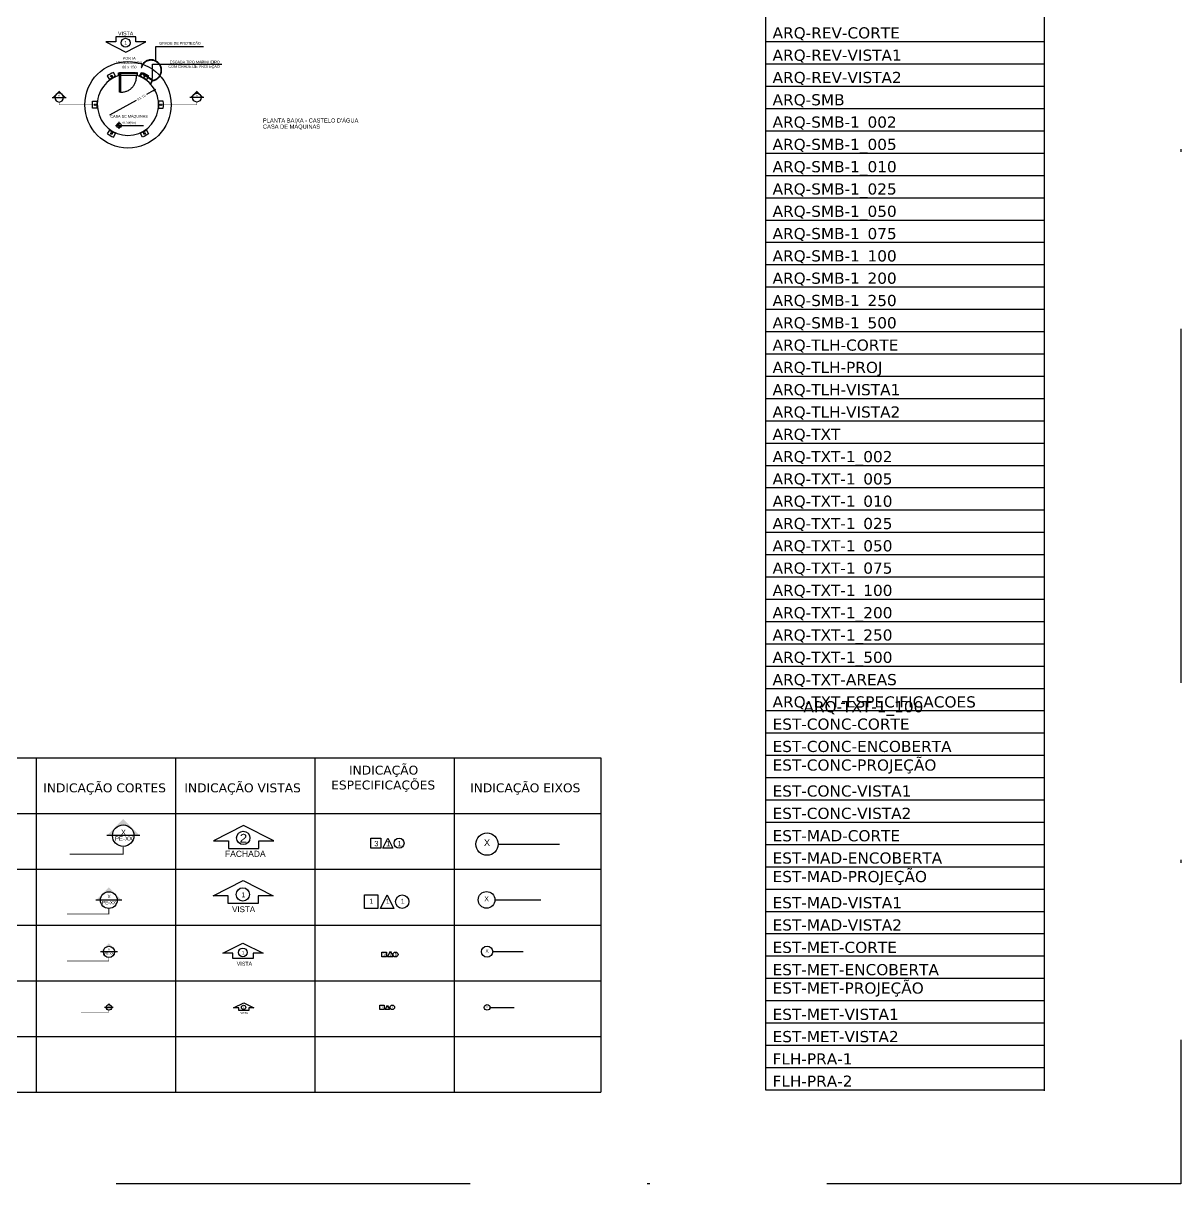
# Model space of a CAD drawing. Header units: inches. Extents: x -31248 to -31013, y 4727 to 4866.
# Drawn here: x -31206.56 to -31165.02, y 4727.48 to 4769.11 of the extents above; entities that cross this region are included whole.
import ezdxf

# ---------------------------------------------------------------- set-up
doc = ezdxf.new("R2010")
doc.units = ezdxf.units.IN
doc.header["$MEASUREMENT"] = 0
for name, pattern in [('C5', [60, 50, -5, 0, -5]), ('CONTINU', [0]), ('DASHDOT', [25.4, 12.7, -6.35, 0, -6.35]), ('HIDDEN', [9.525, 6.35, -3.175]), ('TRAÇO-2PTOS_P', [0.625, 0.25, -0.125, 0, -0.125, 0, -0.125])]:
    doc.linetypes.add(name, pattern=pattern)
for name, color, linetype in [('01', 1, 'Continuous'), ('AR-TXT-AUX', 7, 'Continuous'), ('ARQ-ALV-VISTA1', 3, 'Continuous'), ('ARQ-ALV-VISTA2', 1, 'Continuous'), ('ARQ-COB-PROJ', 8, 'TRAÇO-2PTOS_P'), ('ARQ-EXO-1_025', 251, 'C5'), ('ARQ-EXO-1_050', 251, 'C5'), ('ARQ-EXO-1_100', 251, 'C5'), ('ARQ-REV-CORTE', 3, 'Continuous'), ('ARQ-REV-VISTA1', 2, 'Continuous'), ('ARQ-REV-VISTA2', 1, 'Continuous'), ('ARQ-SMB', 130, 'Continuous'), ('ARQ-SMB-1_002', 130, 'Continuous'), ('ARQ-SMB-1_005', 130, 'Continuous'), ('ARQ-SMB-1_010', 130, 'Continuous'), ('ARQ-SMB-1_025', 130, 'Continuous'), ('ARQ-SMB-1_050', 130, 'Continuous'), ('ARQ-SMB-1_100', 2, 'Continuous'), ('ARQ-SMB-1_200', 130, 'Continuous'), ('ARQ-SMB-1_250', 130, 'Continuous'), ('ARQ-SMB-1_500', 130, 'Continuous'), ('ARQ-TLH-CORTE', 4, 'Continuous'), ('ARQ-TLH-PROJ', 252, 'TRAÇO-2PTOS_P'), ('ARQ-TLH-VISTA1', 2, 'Continuous'), ('ARQ-TLH-VISTA2', 1, 'Continuous'), ('ARQ-TXT', 11, 'Continuous'), ('ARQ-TXT-1_002', 6, 'Continuous'), ('ARQ-TXT-1_005', 6, 'Continuous'), ('ARQ-TXT-1_010', 6, 'Continuous'), ('ARQ-TXT-1_025', 6, 'Continuous'), ('ARQ-TXT-1_050', 6, 'Continuous'), ('ARQ-TXT-1_075', 2, 'Continuous'), ('ARQ-TXT-1_100', 6, 'Continuous'), ('ARQ-TXT-1_200', 6, 'Continuous'), ('ARQ-TXT-1_250', 6, 'Continuous'), ('ARQ-TXT-1_500', 6, 'Continuous'), ('ARQ-TXT-AREAS', 6, 'Continuous'), ('ARQ-TXT-ESPECIFICACOES', 3, 'Continuous'), ('EST-CONC-CORTE', 5, 'Continuous'), ('EST-CONC-ENCOBERTA', 9, 'HIDDEN'), ('EST-CONC-PROJEÇÃO', 252, 'TRAÇO-2PTOS_P'), ('EST-CONC-VISTA1', 3, 'Continuous'), ('EST-CONC-VISTA2', 2, 'Continuous'), ('EST-MAD-CORTE', 4, 'Continuous'), ('EST-MAD-ENCOBERTA', 9, 'HIDDEN'), ('EST-MAD-PROJEÇÃO', 251, 'TRAÇO-2PTOS_P'), ('EST-MAD-VISTA1', 2, 'Continuous'), ('EST-MAD-VISTA2', 1, 'Continuous'), ('EST-MET-CORTE', 5, 'Continuous'), ('EST-MET-ENCOBERTA', 9, 'HIDDEN'), ('EST-MET-PROJEÇÃO', 253, 'TRAÇO-2PTOS_P'), ('EST-MET-VISTA1', 1, 'Continuous'), ('EST-MET-VISTA2', 8, 'Continuous'), ('FLH-PRA-01', 1, 'Continuous'), ('FLH-PRA-02', 6, 'Continuous'), ('PRES-AZUL', 164, 'Continuous')]:
    doc.layers.add(name, color=color, linetype=linetype)
doc.styles.add('A20', font='arial.ttf', dxfattribs={"height": 0.2})
doc.styles.add('A26', font='arial.ttf', dxfattribs={"height": 0.26})
doc.styles.add('ESC-50-A20', font='arial.ttf', dxfattribs={"height": 0.1})
doc.styles.add('FNDE Texto Cota 0025', font='verdana.ttf', dxfattribs={"height": 0.04})
doc.styles.add('FNDE Texto Cota 0050', font='verdana.ttf', dxfattribs={"height": 0.08})
doc.styles.get("Standard").update_dxf_attribs({"font": 'verdana.ttf'})
doc.dimstyles.new('FNDE 1-0025', dxfattribs={"dimscale": 5, "dimtxt": 0.04, "dimasz": 0.01, "dimexe": 0.15, "dimexo": 0.15, "dimgap": 0.005, "dimtad": 1, "dimzin": 1, "dimdsep": 46, "dimtxsty": 'FNDE Texto Cota 0025', "dimblk": 'tic', "dimcen": 0.015, "dimdle": 0.15, "dimse1": 1, "dimse2": 1, "dimclrd": 251, "dimclre": 251, "dimclrt": 256, "dimaunit": 1, "dimadec": 3, "dimazin": 0, "dimtfac": 1, "dimtix": 1, "dimtmove": 2, "dimatfit": 3, "dimfxl": 0.15, "dimtvp": 1, "dimtolj": 1, "dimtzin": 0, "dimarcsym": 0})
doc.dimstyles.new('FNDE 1-0050', dxfattribs={"dimscale": 5, "dimtxt": 0.08, "dimasz": 0.01, "dimexe": 0.15, "dimexo": 0.15, "dimgap": 0.01, "dimtad": 1, "dimzin": 1, "dimdsep": 46, "dimtxsty": 'FNDE Texto Cota 0050', "dimblk": 'tic', "dimcen": 0.015, "dimdle": 0.15, "dimse1": 1, "dimse2": 1, "dimclrd": 251, "dimclre": 251, "dimclrt": 256, "dimaunit": 1, "dimadec": 3, "dimazin": 0, "dimtfac": 1, "dimtix": 1, "dimtmove": 2, "dimatfit": 3, "dimfxl": 0.15, "dimtvp": 1, "dimtolj": 1, "dimtzin": 0, "dimarcsym": 0})

# ---------------------------------------------------------------- blocks, each defined once
blk = doc.blocks.new('tic')
at = {"color": 251}
for p, q in [((-1, 0), (1, 0)), ((0, -1), (0, 1))]:
    blk.add_line(p, q, dxfattribs=at)
blk.add_line((-0.6, -0.6), (0.6, 0.6))
blk = doc.blocks.new('*D14')
at = {"layer": '01', "color": 251, "lineweight": -2, "transparency": 16777216}
for p, q in [((-31201.88, 4766.691), (-31202.139, 4766.547)), ((-31203.454, 4765.817), (-31202.496, 4766.349))]:
    blk.add_line(p, q, dxfattribs=at)
at = {"layer": 'Defpoints', "color": 0, "transparency": 16777216}
for p in [(-31201.836, 4766.715), (-31202.798, 4766.181)]:
    blk.add_point(p, dxfattribs=at)
at = {"layer": '01', "color": 251, "lineweight": -2, "transparency": 16777216, "xscale": 0.05, "yscale": 0.05, "zscale": 0.05, "rotation": 29.03442635480784}
blk.add_blockref('tic', (-31201.836, 4766.715), dxfattribs=at)
at = {"layer": '01', "transparency": 16777216, "insert": (-31202.317, 4766.448), "char_height": 0.08, "attachment_point": 5, "rotation": 29.0344, "style": 'FNDE Texto Cota 0050'}
blk.add_mtext('\\A1;R1.10', dxfattribs=at)
blk = doc.blocks.new('FNDE-Nível Planta-1_050')
at = {"linetype": 'Continuous', "ltscale": 0.5}
h = blk.add_hatch(color=251, dxfattribs=at)
h.paths.add_polyline_path([(135.657, 5.813), (135.657, 5.897, 0.414214), (135.573, 5.813)])
h.paths.add_polyline_path([(135.657, 5.813), (135.657, 5.729, 0.414214), (135.741, 5.813)])
at = {"color": 251}
for p, q in [((135.657, 5.939), (135.657, 5.687)), ((135.531, 5.813), (135.741, 5.813)), ((135.741, 5.813), (136.541, 5.813))]:
    blk.add_line(p, q, dxfattribs=at)
blk.add_circle((135.657, 5.813), 0.084, dxfattribs=at)
blk = doc.blocks.new('FNDE-Ind Corte-1_050')
blk.add_hatch(color=251).paths.add_polyline_path([(242.306, -4.253), (242.414, -4.253, -1), (242.814, -4.253), (242.922, -4.253), (242.614, -3.945)])
at = {"color": 251, "linetype": 'Continuous'}
blk.add_line((242.922, -4.253), (242.306, -4.253), dxfattribs=at)
blk.add_circle((242.614, -4.253), 0.2, dxfattribs=at)
blk = doc.blocks.new('FNDE-Ind Corte-1_025')
blk.add_hatch(color=251).paths.add_polyline_path([(242.46, -6.253), (242.514, -6.253, -1), (242.714, -6.253), (242.768, -6.253), (242.614, -6.099)])
at = {"color": 251, "linetype": 'Continuous'}
blk.add_line((242.768, -6.253), (242.46, -6.253), dxfattribs=at)
blk.add_circle((242.614, -6.253), 0.1, dxfattribs=at)
blk = doc.blocks.new('FNDE-Ind Corte-1_100')
blk.add_hatch(color=251).paths.add_polyline_path([(241.999, -2.386), (242.214, -2.386, -1), (243.014, -2.386), (243.229, -2.386), (242.614, -1.77)])
at = {"color": 251, "linetype": 'Continuous'}
blk.add_line((243.229, -2.386), (241.999, -2.386), dxfattribs=at)
blk.add_circle((242.614, -2.386), 0.4, dxfattribs=at)

msp = doc.modelspace()

# ---------------------------------------------------------------- linework, layer by layer
at = {"color": 251}
for p, q in [((-31179.919, 4802.848), (-31179.919, 4730.848)), ((-31169.919, 4802.848), (-31169.919, 4730.815)), ((-31179.919, 4768.448), (-31169.919, 4768.448)), ((-31179.919, 4767.648), (-31169.919, 4767.648)), ((-31179.919, 4766.848), (-31169.919, 4766.848)), ((-31179.919, 4766.048), (-31169.919, 4766.048)), ((-31179.919, 4765.248), (-31169.919, 4765.248)), ((-31179.919, 4764.448), (-31169.919, 4764.448)), ((-31179.919, 4763.648), (-31169.919, 4763.648)), ((-31179.919, 4762.848), (-31169.919, 4762.848)), ((-31179.919, 4762.048), (-31169.919, 4762.048)), ((-31179.919, 4761.248), (-31169.919, 4761.248)), ((-31179.919, 4760.448), (-31169.919, 4760.448)), ((-31179.919, 4759.648), (-31169.919, 4759.648)), ((-31179.919, 4758.848), (-31169.919, 4758.848)), ((-31179.919, 4758.048), (-31169.919, 4758.048)), ((-31179.919, 4757.248), (-31169.919, 4757.248)), ((-31179.919, 4756.448), (-31169.919, 4756.448)), ((-31179.919, 4755.648), (-31169.919, 4755.648)), ((-31179.919, 4754.848), (-31169.919, 4754.848)), ((-31179.919, 4754.048), (-31169.919, 4754.048)), ((-31179.919, 4753.248), (-31169.919, 4753.248)), ((-31179.919, 4752.448), (-31169.919, 4752.448)), ((-31179.919, 4751.648), (-31169.919, 4751.648)), ((-31179.919, 4750.848), (-31169.919, 4750.848)), ((-31179.919, 4750.048), (-31169.919, 4750.048)), ((-31179.919, 4749.248), (-31169.919, 4749.248)), ((-31179.919, 4748.448), (-31169.919, 4748.448)), ((-31179.919, 4747.648), (-31169.919, 4747.648)), ((-31179.919, 4746.848), (-31169.919, 4746.848)), ((-31179.919, 4746.048), (-31169.919, 4746.048)), ((-31179.919, 4745.248), (-31169.919, 4745.248)), ((-31179.919, 4744.448), (-31169.919, 4744.448)), ((-31179.919, 4743.648), (-31169.919, 4743.648)), ((-31234.709, 4742.756), (-31185.836, 4742.756)), ((-31206.094, 4742.756), (-31206.094, 4730.756)), ((-31201.094, 4742.756), (-31201.094, 4730.756)), ((-31196.094, 4742.756), (-31196.094, 4730.756)), ((-31191.094, 4742.756), (-31191.094, 4730.756)), ((-31185.836, 4742.756), (-31185.836, 4730.756)), ((-31179.919, 4742.848), (-31169.919, 4742.848)), ((-31179.919, 4742.048), (-31169.919, 4742.048)), ((-31179.919, 4741.248), (-31169.919, 4741.248)), ((-31196.094, 4740.804), (-31196.094, 4730.756)), ((-31234.709, 4740.756), (-31185.836, 4740.756)), ((-31234.709, 4740.756), (-31185.836, 4740.756)), ((-31179.919, 4740.448), (-31169.919, 4740.448)), ((-31179.919, 4739.648), (-31169.919, 4739.648)), ((-31234.709, 4738.756), (-31185.836, 4738.756)), ((-31179.919, 4738.848), (-31169.919, 4738.848)), ((-31179.919, 4738.048), (-31169.919, 4738.048)), ((-31179.919, 4737.248), (-31169.919, 4737.248)), ((-31234.709, 4736.756), (-31185.836, 4736.756)), ((-31179.919, 4736.448), (-31169.919, 4736.448)), ((-31179.919, 4735.648), (-31169.919, 4735.648)), ((-31234.709, 4734.756), (-31185.836, 4734.756)), ((-31179.919, 4734.848), (-31169.919, 4734.848)), ((-31179.919, 4734.048), (-31169.919, 4734.048)), ((-31179.919, 4733.248), (-31169.919, 4733.248)), ((-31234.709, 4732.756), (-31185.836, 4732.756)), ((-31179.919, 4732.448), (-31169.919, 4732.448)), ((-31179.919, 4731.648), (-31169.919, 4731.648)), ((-31179.919, 4730.848), (-31169.919, 4730.848)), ((-31234.709, 4730.756), (-31185.836, 4730.756))]:
    msp.add_line(p, q, dxfattribs=at)
at = {"linetype": 'DASHDOT'}
msp.add_lwpolyline([(-31248.321, 4809.144), (-31165.022, 4809.144), (-31165.022, 4727.475), (-31248.321, 4727.475)], close=True, dxfattribs=at)
at = {"layer": 'ARQ-ALV-VISTA1', "ltscale": 0.1}
for p, q in [((-31203.418, 4767.216), (-31203.363, 4767.201)), ((-31202.179, 4767.216), (-31202.233, 4767.201)), ((-31204.005, 4766.201), (-31203.964, 4766.161)), ((-31201.592, 4766.201), (-31201.632, 4766.161)), ((-31203.383, 4765.126), (-31203.398, 4765.181)), ((-31202.213, 4765.126), (-31202.198, 4765.181))]:
    msp.add_line(p, q, dxfattribs=at)
for points in [[(-31203.236, 4767.19), (-31203.323, 4767.342, 0.044204), (-31203.54, 4767.217), (-31203.452, 4767.066)], [(-31202.29, 4767.312), (-31202.273, 4767.342, -0.044204), (-31202.057, 4767.217), (-31202.08, 4767.177)], [(-31203.891, 4766.056), (-31204.066, 4766.056, -0.044204), (-31204.066, 4766.306), (-31203.891, 4766.306)], [(-31201.705, 4766.056), (-31201.53, 4766.056, 0.044204), (-31201.53, 4766.306), (-31201.705, 4766.306)], [(-31203.452, 4765.296), (-31203.539, 4765.145, 0.044204), (-31203.323, 4765.02), (-31203.236, 4765.172)], [(-31202.144, 4765.296), (-31202.057, 4765.145, -0.044204), (-31202.273, 4765.02), (-31202.361, 4765.172)]]:
    msp.add_lwpolyline(points, format="xyb", dxfattribs=at)
for points in [[(-31202.36, 4767.19), (-31202.301, 4767.294)], [(-31202.09, 4767.159), (-31202.144, 4767.066)]]:
    msp.add_lwpolyline(points, dxfattribs=at)
for centre, radius in [((-31202.797, 4766.181), 1.55), ((-31203.391, 4767.209), 0.0285), ((-31203.984, 4766.181), 0.0285), ((-31201.612, 4766.181), 0.0285), ((-31203.39, 4765.153), 0.0285), ((-31202.206, 4765.153), 0.0285)]:
    msp.add_circle(centre, radius, dxfattribs=at)
for centre, radius, start, end in [((-31202.726, 4766.057), 1.258, 114.3366, 125.6634), ((-31202.87, 4766.057), 1.258, 54.3366, 65.6634), ((-31202.206, 4767.209), 0.0285, 102.5365, 11.9947), ((-31202.655, 4766.181), 1.258, 174.3366, 185.6634), ((-31202.942, 4766.181), 1.258, 354.3366, 5.6634), ((-31202.726, 4766.305), 1.258, 234.3366, 245.6634), ((-31202.871, 4766.305), 1.258, 294.3366, 305.6634)]:
    msp.add_arc(centre, radius, start, end, dxfattribs=at)
at = {"layer": 'ARQ-ALV-VISTA2', "ltscale": 0.1}
for p, q in [((-31202.323, 4767.333), (-31202.397, 4767.205)), ((-31202.312, 4767.301), (-31202.373, 4767.197)), ((-31201.902, 4767.063), (-31202.323, 4767.333)), ((-31201.933, 4767.058), (-31202.312, 4767.301)), ((-31201.933, 4767.058), (-31201.995, 4766.951)), ((-31201.976, 4766.934), (-31201.902, 4767.063))]:
    msp.add_line(p, q, dxfattribs=at)
at = {"layer": 'ARQ-ALV-VISTA2', "color": 6, "ltscale": 0.1}
msp.add_arc((-31202.798, 4766.181), 1.1, 107.6647, 72.2178, dxfattribs=at)
at = {"layer": 'ARQ-COB-PROJ', "linetype": 'HIDDEN', "ltscale": 0.04}
for p, q in [((-31202.277, 4767.607), (-31202.291, 4767.616)), ((-31202.069, 4767.764), (-31202.074, 4767.781)), ((-31201.624, 4767.522), (-31201.608, 4767.526)), ((-31201.655, 4767.239), (-31201.641, 4767.231))]:
    msp.add_line(p, q, dxfattribs=at)
msp.add_lwpolyline([(-31201.801, 4767.737), (-31201.793, 4767.752)], dxfattribs=at)
at = {"layer": 'ARQ-COB-PROJ', "color": 1, "linetype": 'HIDDEN', "ltscale": 0.25}
msp.add_lwpolyline([(-31203.067, 4766.635), (-31203.097, 4766.635), (-31203.097, 4767.299), (-31203.067, 4767.299)], close=True, dxfattribs=at)
at = {"layer": 'ARQ-COB-PROJ', "linetype": 'HIDDEN', "ltscale": 0.04}
for centre in [(-31202.284, 4767.611), (-31202.071, 4767.772), (-31201.797, 4767.745), (-31201.616, 4767.524), (-31201.648, 4767.235)]:
    msp.add_circle(centre, 0.00833, dxfattribs=at)
at = {"layer": 'ARQ-COB-PROJ', "color": 1, "linetype": 'HIDDEN', "ltscale": 0.25}
for centre, radius, start, end in [((-31201.97, 4767.418), 0.378, 278.7573, 195.7453), ((-31201.968, 4767.417), 0.361, 275.5395, 198.3534), ((-31203.043, 4767.183), 0.548, 267.5682, 5.4773)]:
    msp.add_arc(centre, radius, start, end, dxfattribs=at)
at = {"layer": 'ARQ-EXO-1_025', "ltscale": 0.05}
msp.add_line((-31189.812, 4733.804), (-31188.944, 4733.804), dxfattribs=at)
at = {"layer": 'ARQ-EXO-1_025', "linetype": 'CONTINU'}
msp.add_circle((-31189.912, 4733.804), 0.1, dxfattribs=at)
at = {"layer": 'ARQ-EXO-1_050', "ltscale": 0.1}
msp.add_line((-31189.712, 4735.804), (-31188.614, 4735.804), dxfattribs=at)
at = {"layer": 'ARQ-EXO-1_050', "linetype": 'CONTINU'}
msp.add_circle((-31189.912, 4735.804), 0.2, dxfattribs=at)
at = {"layer": 'ARQ-EXO-1_100', "ltscale": 0.2}
for p, q in [((-31189.514, 4739.659), (-31187.318, 4739.659)), ((-31189.63, 4737.659), (-31187.982, 4737.659))]:
    msp.add_line(p, q, dxfattribs=at)
at = {"layer": 'ARQ-EXO-1_100', "linetype": 'CONTINU'}
for centre, radius in [((-31189.914, 4739.659), 0.4), ((-31189.93, 4737.659), 0.3)]:
    msp.add_circle(centre, radius, dxfattribs=at)
at = {"layer": 'ARQ-SMB-1_025', "color": 251, "linetype": 'DASHDOT', "ltscale": 0.15}
msp.add_lwpolyline([(-31203.484, 4733.704, 0.01, 0.01, 0), (-31203.484, 4733.636, 0.01, 0.01, 0), (-31204.484, 4733.636, 0, 0, 0)], format="xyseb", dxfattribs=at)
at = {"layer": 'ARQ-SMB-1_025'}
msp.add_lwpolyline([(-31193.764, 4733.884), (-31193.604, 4733.884), (-31193.604, 4733.724), (-31193.764, 4733.724)], close=True, dxfattribs=at)
msp.add_lwpolyline([(-31193.571, 4733.724), (-31193.491, 4733.884), (-31193.411, 4733.724), (-31193.571, 4733.724)], dxfattribs=at)
msp.add_circle((-31193.312, 4733.804), 0.08, dxfattribs=at)
at = {"layer": 'ARQ-SMB-1_050', "color": 251, "linetype": 'DASHDOT', "ltscale": 0.3}
for points in [[(-31205.264, 4766.289, 0.016, 0.016, 0), (-31205.264, 4766.181, 0.016, 0.016, 0), (-31204.064, 4766.181, 0, 0, 0)], [(-31200.33, 4766.289, 0.016, 0.016, 0), (-31200.33, 4766.181, 0.016, 0.016, 0), (-31201.53, 4766.181, 0, 0, 0)], [(-31203.484, 4735.604, 0.02, 0.02, 0), (-31203.484, 4735.468, 0.02, 0.02, 0), (-31204.984, 4735.468, 0, 0, 0)]]:
    msp.add_lwpolyline(points, format="xyseb", dxfattribs=at)
at = {"layer": 'ARQ-SMB-1_100'}
for points in [[(-31203.236, 4768.438), (-31203.596, 4768.438), (-31202.877, 4768.072), (-31202.158, 4768.438), (-31202.518, 4768.438), (-31202.518, 4768.62), (-31203.236, 4768.62), (-31203.236, 4768.438)], [(-31193.652, 4739.515), (-31193.472, 4739.874), (-31193.293, 4739.515), (-31193.652, 4739.515)], [(-31199.206, 4737.809), (-31199.745, 4737.809), (-31198.668, 4738.358), (-31197.59, 4737.809), (-31198.129, 4737.809), (-31198.129, 4737.535), (-31199.206, 4737.535), (-31199.206, 4737.809)], [(-31193.734, 4737.356), (-31193.494, 4737.836), (-31193.254, 4737.356), (-31193.734, 4737.356)], [(-31199.03, 4735.743), (-31199.389, 4735.743), (-31198.671, 4736.109), (-31197.952, 4735.743), (-31198.311, 4735.743), (-31198.311, 4735.56), (-31199.03, 4735.56), (-31199.03, 4735.743)], [(-31193.384, 4735.821), (-31193.279, 4735.612), (-31193.488, 4735.612), (-31193.384, 4735.821)], [(-31198.826, 4733.788), (-31199.006, 4733.788), (-31198.646, 4733.971), (-31198.287, 4733.788), (-31198.467, 4733.788), (-31198.467, 4733.696), (-31198.826, 4733.696), (-31198.826, 4733.788)]]:
    msp.add_lwpolyline(points, dxfattribs=at)
at = {"layer": 'ARQ-SMB-1_100', "elevation": -2.835}
msp.add_lwpolyline([(-31198.108, 4739.773), (-31197.569, 4739.773), (-31198.647, 4740.322), (-31199.725, 4739.773), (-31199.186, 4739.773), (-31199.186, 4739.499), (-31198.108, 4739.499), (-31198.108, 4739.773)], dxfattribs=at)
at = {"layer": 'ARQ-SMB-1_100', "color": 251, "linetype": 'DASHDOT', "ltscale": 0.1}
msp.add_lwpolyline([(-31202.969, 4739.561, 0.0385, 0.0385, 0), (-31202.969, 4739.3, 0.0385, 0.0385, 0), (-31204.894, 4739.3, 0, 0, 0)], format="xyseb", dxfattribs=at)
at = {"layer": 'ARQ-SMB-1_100'}
for points in [[(-31194.084, 4739.874), (-31193.726, 4739.874), (-31193.726, 4739.515), (-31194.084, 4739.515)], [(-31194.313, 4737.836), (-31193.833, 4737.836), (-31193.833, 4737.356), (-31194.313, 4737.356)], [(-31193.693, 4735.788), (-31193.517, 4735.788), (-31193.517, 4735.612), (-31193.693, 4735.612)]]:
    msp.add_lwpolyline(points, close=True, dxfattribs=at)
at = {"layer": 'ARQ-SMB-1_100', "color": 251, "linetype": 'DASHDOT', "ltscale": 0.6}
msp.add_lwpolyline([(-31203.484, 4737.359, 0.03, 0.03, 0), (-31203.484, 4737.156, 0.03, 0.03, 0), (-31204.984, 4737.156, 0, 0, 0)], format="xyseb", dxfattribs=at)
at = {"layer": 'ARQ-SMB-1_100', "color": 2}
for centre, radius in [((-31202.883, 4768.407), 0.159), ((-31198.659, 4739.882), 0.239), ((-31198.677, 4737.855), 0.239), ((-31198.677, 4735.774), 0.159), ((-31198.65, 4733.803), 0.0796)]:
    msp.add_circle(centre, radius, dxfattribs=at)
at = {"layer": 'ARQ-SMB-1_100'}
for centre, radius in [((-31193.071, 4739.694), 0.179), ((-31192.957, 4737.596), 0.24), ((-31193.196, 4735.7), 0.088)]:
    msp.add_circle(centre, radius, dxfattribs=at)
at = {"layer": 'EST-MET-CORTE', "color": 6}
for p, q in [((-31203.132, 4767.229), (-31203.132, 4767.329)), ((-31202.462, 4767.229), (-31202.462, 4767.329))]:
    msp.add_line(p, q, dxfattribs=at)
at = {"layer": 'EST-MET-CORTE', "color": 2, "ltscale": 0.1}
for p, q in [((-31202.527, 4767.329), (-31203.067, 4767.329)), ((-31202.527, 4767.299), (-31203.067, 4767.299))]:
    msp.add_line(p, q, dxfattribs=at)
at = {"layer": 'EST-MET-CORTE', "color": 3, "ltscale": 0.1}
for points in [[(-31203.102, 4767.329), (-31203.102, 4767.299), (-31203.132, 4767.299), (-31203.132, 4767.329)], [(-31203.097, 4767.329), (-31203.097, 4767.299), (-31203.067, 4767.299), (-31203.067, 4767.329)], [(-31202.497, 4767.329), (-31202.497, 4767.299), (-31202.527, 4767.299), (-31202.527, 4767.329)], [(-31202.492, 4767.329), (-31202.492, 4767.299), (-31202.462, 4767.299), (-31202.462, 4767.329)]]:
    msp.add_lwpolyline(points, close=True, dxfattribs=at)
at = {"layer": 'PRES-AZUL', "ltscale": 0.1}
msp.add_line((-31202.462, 4767.235), (-31203.132, 4767.235), dxfattribs=at)
at = {"layer": 'PRES-AZUL', "color": 1, "ltscale": 0.1}
msp.add_line((-31202.527, 4767.314), (-31203.067, 4767.314), dxfattribs=at)

# ---------------------------------------------------------------- block references
at = {"layer": 'ARQ-SMB-1_025'}
msp.add_blockref('FNDE-Ind Corte-1_025', (-31446.096, 4740.055), dxfattribs=at)
at = {"layer": 'ARQ-SMB-1_050', "yscale": 0.8, "zscale": 0.8}
for p, xscale in [((-31011.176, 4769.844), -0.8), ((-31394.418, 4769.844), 0.8)]:
    msp.add_blockref('FNDE-Ind Corte-1_050', p, dxfattribs=dict(at, xscale=xscale))
at = {"layer": 'ARQ-SMB-1_050'}
for name, p in [('FNDE-Nível Planta-1_050', (-31338.777, 4759.63)), ('FNDE-Ind Corte-1_050', (-31446.095, 4740.047))]:
    msp.add_blockref(name, p, dxfattribs=at)
at = {"layer": 'ARQ-SMB-1_100'}
for p, xscale, yscale, zscale in [((-31436.493, 4742.261), 0.9625343025600117, 0.9625343025600117, 0.9625343025600117), ((-31385.445, 4739.441), 0.75, 0.75, 0.75)]:
    msp.add_blockref('FNDE-Ind Corte-1_100', p, dxfattribs=dict(at, xscale=xscale, yscale=yscale, zscale=zscale))

# ---------------------------------------------------------------- texts
at = {"layer": 'AR-TXT-AUX', "style": 'ESC-50-A20'}
for s, p in [('CASA DE MÁQUINAS', (-31197.955, 4765.327)), ("PLANTA BAIXA - CASTELO D'ÁGUA", (-31197.955, 4765.546))]:
    msp.add_text(s, height=0.14685, dxfattribs=at).set_placement(p)
at = {"layer": 'ARQ-REV-CORTE', "insert": (-31179.669, 4768.962), "char_height": 0.4, "attachment_point": 1}
msp.add_mtext_dynamic_manual_height_columns('{\\fVerdana|b0|i0|c0|p34;ARQ-REV-CORTE}', width=14.41568, gutter_width=12.5, heights=[0], dxfattribs=at)
at = {"layer": 'ARQ-REV-VISTA1', "insert": (-31179.669, 4768.162), "char_height": 0.4, "attachment_point": 1}
msp.add_mtext_dynamic_manual_height_columns('{\\fVerdana|b0|i0|c0|p34;ARQ-REV-VISTA1}', width=14.41568, gutter_width=12.5, heights=[0], dxfattribs=at)
at = {"layer": 'ARQ-REV-VISTA2', "insert": (-31179.669, 4767.362), "char_height": 0.4, "attachment_point": 1}
msp.add_mtext_dynamic_manual_height_columns('{\\fVerdana|b0|i0|c0|p34;ARQ-REV-VISTA2}', width=14.41568, gutter_width=12.5, heights=[0], dxfattribs=at)
at = {"layer": 'ARQ-SMB', "insert": (-31179.669, 4766.562), "char_height": 0.4, "attachment_point": 1}
msp.add_mtext_dynamic_manual_height_columns('{\\fVerdana|b0|i0|c0|p34;ARQ-SMB}', width=14.41568, gutter_width=12.5, heights=[0], dxfattribs=at)
at = {"layer": 'ARQ-SMB-1_002', "insert": (-31179.669, 4765.762), "char_height": 0.4, "attachment_point": 1}
msp.add_mtext_dynamic_manual_height_columns('{\\fVerdana|b0|i0|c0|p34;ARQ-SMB-1_002}', width=14.41568, gutter_width=12.5, heights=[0], dxfattribs=at)
at = {"layer": 'ARQ-SMB-1_005', "insert": (-31179.669, 4764.962), "char_height": 0.4, "attachment_point": 1}
msp.add_mtext_dynamic_manual_height_columns('{\\fVerdana|b0|i0|c0|p34;ARQ-SMB-1_005}', width=14.41568, gutter_width=12.5, heights=[0], dxfattribs=at)
at = {"layer": 'ARQ-SMB-1_010', "insert": (-31179.669, 4764.162), "char_height": 0.4, "attachment_point": 1}
msp.add_mtext_dynamic_manual_height_columns('{\\fVerdana|b0|i0|c0|p34;ARQ-SMB-1_010}', width=14.41568, gutter_width=12.5, heights=[0], dxfattribs=at)
at = {"layer": 'ARQ-SMB-1_025', "insert": (-31179.669, 4763.362), "char_height": 0.4, "attachment_point": 1}
msp.add_mtext_dynamic_manual_height_columns('{\\fVerdana|b0|i0|c0|p34;ARQ-SMB-1_025}', width=14.41568, gutter_width=12.5, heights=[0], dxfattribs=at)
at = {"layer": 'ARQ-SMB-1_050', "char_height": 0.4, "attachment_point": 1}
for s, insert in [('{\\fVerdana|b0|i0|c0|p34;ARQ-SMB-1_050}', (-31179.669, 4762.562)), ('{\\fVerdana|b0|i0|c0|p34;ARQ-SMB-1_075}', (-31179.669, 4761.762))]:
    msp.add_mtext_dynamic_manual_height_columns(s, width=14.41568, gutter_width=12.5, heights=[0], dxfattribs=dict(at, insert=insert))
at = {"layer": 'ARQ-SMB-1_050', "color": 1, "style": 'ESC-50-A20'}
msp.add_attdef('+0.00(NA)', (-31203.026, 4765.502), 'NA', height=0.08, dxfattribs=at)
at = {"layer": 'ARQ-SMB-1_100', "color": 2, "style": 'A26', "text_generation_flag": 6, "width": 1.1}
for s, height, rotation, p in [('1', 0.125, 180, (-31202.932, 4768.34)), ('2', 0.312, 177.9157, (-31198.794, 4739.719))]:
    msp.add_text(s, height=height, rotation=rotation, dxfattribs=at).set_placement(p)
at = {"layer": 'ARQ-SMB-1_100', "insert": (-31204.075, 4768.808), "char_height": 0.13653, "attachment_point": 1, "style": 'ESC-50-A20'}
msp.add_mtext_dynamic_manual_height_columns('\\pi0.91946;VISTA     ', width=2.38952, gutter_width=1, heights=[0], dxfattribs=at)
at = {"layer": 'ARQ-SMB-1_100', "extrusion": (0, 0, -1), "insert": (-31205.239, 4766.547), "char_height": 0.064, "width": 3.41127, "attachment_point": 1, "text_direction": (-1, 0, 0), "style": 'ESC-50-A20'}
msp.add_mtext('A', dxfattribs=at)
at = {"layer": 'ARQ-SMB-1_100', "insert": (-31200.355, 4766.547), "char_height": 0.064, "width": 3.41127, "attachment_point": 1, "style": 'ESC-50-A20'}
msp.add_mtext('A', dxfattribs=at)
at = {"layer": 'ARQ-SMB-1_100', "insert": (-31179.669, 4760.962), "char_height": 0.4, "attachment_point": 1}
msp.add_mtext_dynamic_manual_height_columns('{\\fVerdana|b0|i0|c0|p34;ARQ-SMB-1_100}', width=14.41568, gutter_width=12.5, heights=[0], dxfattribs=at)
at = {"layer": 'ARQ-SMB-1_200', "insert": (-31179.669, 4760.162), "char_height": 0.4, "attachment_point": 1}
msp.add_mtext_dynamic_manual_height_columns('{\\fVerdana|b0|i0|c0|p34;ARQ-SMB-1_200}', width=14.41568, gutter_width=12.5, heights=[0], dxfattribs=at)
at = {"layer": 'ARQ-SMB-1_250', "insert": (-31179.669, 4759.362), "char_height": 0.4, "attachment_point": 1}
msp.add_mtext_dynamic_manual_height_columns('{\\fVerdana|b0|i0|c0|p34;ARQ-SMB-1_250}', width=14.41568, gutter_width=12.5, heights=[0], dxfattribs=at)
at = {"layer": 'ARQ-SMB-1_500', "insert": (-31179.669, 4758.562), "char_height": 0.4, "attachment_point": 1}
msp.add_mtext_dynamic_manual_height_columns('{\\fVerdana|b0|i0|c0|p34;ARQ-SMB-1_500}', width=14.41568, gutter_width=12.5, heights=[0], dxfattribs=at)
at = {"layer": 'ARQ-TLH-CORTE', "insert": (-31179.669, 4757.762), "char_height": 0.4, "attachment_point": 1}
msp.add_mtext_dynamic_manual_height_columns('{\\fVerdana|b0|i0|c0|p34;ARQ-TLH-CORTE}', width=14.41568, gutter_width=12.5, heights=[0], dxfattribs=at)
at = {"layer": 'ARQ-TLH-PROJ', "insert": (-31179.669, 4756.962), "char_height": 0.4, "attachment_point": 1}
msp.add_mtext_dynamic_manual_height_columns('{\\fVerdana|b0|i0|c0|p34;ARQ-TLH-PROJ}', width=14.41568, gutter_width=12.5, heights=[0], dxfattribs=at)
at = {"layer": 'ARQ-TLH-VISTA1', "insert": (-31179.669, 4756.162), "char_height": 0.4, "attachment_point": 1}
msp.add_mtext_dynamic_manual_height_columns('{\\fVerdana|b0|i0|c0|p34;ARQ-TLH-VISTA1}', width=14.41568, gutter_width=12.5, heights=[0], dxfattribs=at)
at = {"layer": 'ARQ-TLH-VISTA2', "insert": (-31179.669, 4755.362), "char_height": 0.4, "attachment_point": 1}
msp.add_mtext_dynamic_manual_height_columns('{\\fVerdana|b0|i0|c0|p34;ARQ-TLH-VISTA2}', width=14.41568, gutter_width=12.5, heights=[0], dxfattribs=at)
at = {"layer": 'ARQ-TXT', "insert": (-31179.669, 4754.562), "char_height": 0.4, "attachment_point": 1}
msp.add_mtext_dynamic_manual_height_columns('{\\fVerdana|b0|i0|c0|p34;ARQ-TXT}', width=14.41568, gutter_width=12.5, heights=[0], dxfattribs=at)
at = {"layer": 'ARQ-TXT', "char_height": 0.32, "attachment_point": 1, "style": 'ESC-50-A20'}
for s, width, insert in [('\\pi1.2261;{\\fVerdana|b0|i0|c0|p34;INDICAÇÃO \\P\\pi0.58677;ESPECIFICAÇÕES}', 5, (-31196.094, 4742.474)), ('{\\fVerdana|b0|i0|c0|p34;INDICAÇÃO CORTES}', 16.94727, (-31205.84, 4741.839)), ('\\pi0.31921;{\\fVerdana|b0|i0|c0|p34;INDICAÇÃO VISTAS}', 5, (-31201.094, 4741.839)), ('\\pi0.57205;{\\fVerdana|b0|i0|c0|p34;INDICAÇÃO EIXOS}', 5.25811, (-31191.094, 4741.839))]:
    msp.add_mtext_dynamic_manual_height_columns(s, width=width, gutter_width=0.5, heights=[0], dxfattribs=dict(at, insert=insert))
at = {"layer": 'ARQ-TXT-1_002', "insert": (-31179.669, 4753.762), "char_height": 0.4, "attachment_point": 1}
msp.add_mtext_dynamic_manual_height_columns('{\\fVerdana|b0|i0|c0|p34;ARQ-TXT-1_002}', width=14.41568, gutter_width=12.5, heights=[0], dxfattribs=at)
at = {"layer": 'ARQ-TXT-1_005', "insert": (-31179.669, 4752.962), "char_height": 0.4, "attachment_point": 1}
msp.add_mtext_dynamic_manual_height_columns('{\\fVerdana|b0|i0|c0|p34;ARQ-TXT-1_005}', width=14.41568, gutter_width=12.5, heights=[0], dxfattribs=at)
at = {"layer": 'ARQ-TXT-1_010', "insert": (-31179.669, 4752.162), "char_height": 0.4, "attachment_point": 1}
msp.add_mtext_dynamic_manual_height_columns('{\\fVerdana|b0|i0|c0|p34;ARQ-TXT-1_010}', width=14.41568, gutter_width=12.5, heights=[0], dxfattribs=at)
at = {"layer": 'ARQ-TXT-1_025', "insert": (-31179.669, 4751.362), "char_height": 0.4, "attachment_point": 1}
msp.add_mtext_dynamic_manual_height_columns('{\\fVerdana|b0|i0|c0|p34;ARQ-TXT-1_025}', width=14.41568, gutter_width=12.5, heights=[0], dxfattribs=at)
at = {"layer": 'ARQ-TXT-1_025', "attachment_point": 1}
for s, insert, char_height, width, style in [('PE-XX', (-31203.564, 4733.791), 0.04, 2.13204, 'ESC-50-A20'), ('X', (-31203.5, 4733.865), 0.04, 2.13204, 'ESC-50-A20'), ('1', (-31193.699, 4733.838), 0.06, 0.04313, 'A20'), ('1', (-31193.509, 4733.838), 0.06, 0.04313, 'A20'), ('1', (-31193.33, 4733.838), 0.06, 0.04313, 'A20'), ('X', (-31189.941, 4733.847), 0.06, 0.04313, 'A20')]:
    msp.add_mtext(s, dxfattribs=dict(at, insert=insert, char_height=char_height, width=width, style=style))
at = {"layer": 'ARQ-TXT-1_050', "style": 'ESC-50-A20'}
msp.add_text('FACHADA', height=0.2185, dxfattribs=at).set_placement((-31199.317, 4739.203, -2.835))
at = {"layer": 'ARQ-TXT-1_050', "insert": (-31179.669, 4750.562), "char_height": 0.4, "attachment_point": 1}
msp.add_mtext_dynamic_manual_height_columns('{\\fVerdana|b0|i0|c0|p34;ARQ-TXT-1_050}', width=14.41568, gutter_width=12.5, heights=[0], dxfattribs=at)
at = {"layer": 'ARQ-TXT-1_050', "attachment_point": 1}
for s, insert, char_height, width, style in [('1', (-31198.73, 4737.931), 0.18, 0.12938, 'A20'), ('X', (-31203.516, 4735.926), 0.08, 4.26409, 'ESC-50-A20'), ('1', (-31198.712, 4735.824), 0.12, 0.08625, 'A20'), ('X', (-31189.969, 4735.891), 0.12, 0.08625, 'A20'), ('PE-XX', (-31203.644, 4735.778), 0.08, 4.26409, 'ESC-50-A20'), ('3', (-31193.632, 4735.766), 0.12, 0.08625, 'A20'), ('1', (-31193.417, 4735.766), 0.12, 0.08625, 'A20'), ('1', (-31193.231, 4735.766), 0.12, 0.08625, 'A20'), ('1', (-31198.667, 4733.829), 0.06, 0.04313, 'A20')]:
    msp.add_mtext(s, dxfattribs=dict(at, insert=insert, char_height=char_height, width=width, style=style))
at = {"layer": 'ARQ-TXT-1_050', "attachment_point": 1, "style": 'ESC-50-A20'}
for s, insert, char_height in [('\\pi0.78181;VISTA     ', (-31199.844, 4737.424), 0.2048), ('\\pi0.91946;VISTA     ', (-31199.814, 4735.439), 0.13653), ('\\pi1.0571;VISTA     ', (-31199.822, 4733.639), 0.06827)]:
    msp.add_mtext_dynamic_manual_height_columns(s, width=2.38952, gutter_width=1, heights=[0], dxfattribs=dict(at, insert=insert, char_height=char_height))
at = {"layer": 'ARQ-TXT-1_075', "char_height": 0.096, "attachment_point": 1, "style": 'ESC-50-A20'}
for s, insert, width in [('GRADE DE PROTEÇÃO', (-31201.676, 4768.437), 2.37834), ('\\pi0.59913;ESCADA TIPO MARINHEIRO\\P\\pi0.55054;COM GRADE DE PROTEÇÃO ', (-31201.898, 4767.763), 2.61085)]:
    msp.add_mtext(s, dxfattribs=dict(at, insert=insert, width=width))
for s, width, insert in [('\\pi0.88054;{\\C2;PORTA \\P\\pi0.63344;VENEZIANADA \\P\\pi0.85494;60 x 150}', 2.21293, (-31203.863, 4767.901)), ('CASA DE MÁQUINAS ', 1.45015, (-31203.43, 4765.814))]:
    msp.add_mtext_dynamic_manual_height_columns(s, width=width, gutter_width=0.5, heights=[0], dxfattribs=dict(at, insert=insert))
at = {"layer": 'ARQ-TXT-1_075', "insert": (-31179.669, 4749.762), "char_height": 0.4, "attachment_point": 1}
msp.add_mtext_dynamic_manual_height_columns('{\\fVerdana|b0|i0|c0|p34;ARQ-TXT-1_075}', width=14.41568, gutter_width=12.5, heights=[0], dxfattribs=at)
at = {"layer": 'ARQ-TXT-1_100', "char_height": 0.4, "attachment_point": 1}
for insert in [(-31179.669, 4748.962), (-31178.561, 4744.789)]:
    msp.add_mtext_dynamic_manual_height_columns('{\\fVerdana|b0|i0|c0|p34;ARQ-TXT-1_100}', width=14.41568, gutter_width=12.5, heights=[0], dxfattribs=dict(at, insert=insert))
at = {"layer": 'ARQ-TXT-1_100', "attachment_point": 1}
for s, insert, char_height, width, style in [('X', (-31203.05, 4740.181), 0.193, 8.20866, 'ESC-50-A20'), ('PE-XX', (-31203.265, 4739.934), 0.154, 6.56693, 'ESC-50-A20'), ('3', (-31193.958, 4739.775), 0.192, 0.138, 'A20'), ('1', (-31193.536, 4739.775), 0.192, 0.138, 'A20'), ('1', (-31193.125, 4739.775), 0.192, 0.138, 'A20'), ('X', (-31190.027, 4739.833), 0.24, 0.1725, 'A20'), ('PE-XX', (-31203.728, 4737.621), 0.12, 6.39613, 'ESC-50-A20'), ('X', (-31203.531, 4737.842), 0.12, 6.39613, 'ESC-50-A20'), ('1', (-31194.136, 4737.698), 0.18, 0.12938, 'A20'), ('1', (-31193.549, 4737.698), 0.18, 0.12938, 'A20'), ('1', (-31193.01, 4737.698), 0.18, 0.12938, 'A20'), ('X', (-31190.014, 4737.789), 0.18, 0.12938, 'A20')]:
    msp.add_mtext(s, dxfattribs=dict(at, insert=insert, char_height=char_height, width=width, style=style))
at = {"layer": 'ARQ-TXT-1_200', "insert": (-31179.669, 4748.162), "char_height": 0.4, "attachment_point": 1}
msp.add_mtext_dynamic_manual_height_columns('{\\fVerdana|b0|i0|c0|p34;ARQ-TXT-1_200}', width=14.41568, gutter_width=12.5, heights=[0], dxfattribs=at)
at = {"layer": 'ARQ-TXT-1_250', "insert": (-31179.669, 4747.362), "char_height": 0.4, "attachment_point": 1}
msp.add_mtext_dynamic_manual_height_columns('{\\fVerdana|b0|i0|c0|p34;ARQ-TXT-1_250}', width=14.41568, gutter_width=12.5, heights=[0], dxfattribs=at)
at = {"layer": 'ARQ-TXT-1_500', "insert": (-31179.669, 4746.562), "char_height": 0.4, "attachment_point": 1}
msp.add_mtext_dynamic_manual_height_columns('{\\fVerdana|b0|i0|c0|p34;ARQ-TXT-1_500}', width=14.41568, gutter_width=12.5, heights=[0], dxfattribs=at)
at = {"layer": 'ARQ-TXT-AREAS', "insert": (-31179.669, 4745.762), "char_height": 0.4, "attachment_point": 1}
msp.add_mtext_dynamic_manual_height_columns('{\\fVerdana|b0|i0|c0|p34;ARQ-TXT-AREAS}', width=14.41568, gutter_width=12.5, heights=[0], dxfattribs=at)
at = {"layer": 'ARQ-TXT-ESPECIFICACOES', "insert": (-31179.669, 4744.962), "char_height": 0.4, "attachment_point": 1}
msp.add_mtext_dynamic_manual_height_columns('{\\fVerdana|b0|i0|c0|p34;ARQ-TXT-ESPECIFICACOES}', width=14.41568, gutter_width=12.5, heights=[0], dxfattribs=at)
at = {"layer": 'EST-CONC-CORTE', "insert": (-31179.669, 4744.165), "char_height": 0.4, "attachment_point": 1}
msp.add_mtext_dynamic_manual_height_columns('{\\fVerdana|b0|i0|c0|p34;EST-CONC-CORTE}', width=14.41568, gutter_width=12.5, heights=[0], dxfattribs=at)
at = {"layer": 'EST-CONC-ENCOBERTA', "insert": (-31179.669, 4743.365), "char_height": 0.4, "attachment_point": 1}
msp.add_mtext_dynamic_manual_height_columns('{\\fVerdana|b0|i0|c0|p34;EST-CONC-ENCOBERTA}', width=14.41568, gutter_width=12.5, heights=[0], dxfattribs=at)
at = {"layer": 'EST-CONC-PROJEÇÃO', "insert": (-31179.669, 4742.697), "char_height": 0.4, "attachment_point": 1}
msp.add_mtext_dynamic_manual_height_columns('{\\fVerdana|b0|i0|c0|p34;EST-CONC-PROJEÇÃO}', width=14.41568, gutter_width=12.5, heights=[0], dxfattribs=at)
at = {"layer": 'EST-CONC-VISTA1', "insert": (-31179.669, 4741.765), "char_height": 0.4, "attachment_point": 1}
msp.add_mtext_dynamic_manual_height_columns('{\\fVerdana|b0|i0|c0|p34;EST-CONC-VISTA1}', width=14.41568, gutter_width=12.5, heights=[0], dxfattribs=at)
at = {"layer": 'EST-CONC-VISTA2', "insert": (-31179.669, 4740.965), "char_height": 0.4, "attachment_point": 1}
msp.add_mtext_dynamic_manual_height_columns('{\\fVerdana|b0|i0|c0|p34;EST-CONC-VISTA2}', width=14.41568, gutter_width=12.5, heights=[0], dxfattribs=at)
at = {"layer": 'EST-MAD-CORTE', "insert": (-31179.669, 4740.161), "char_height": 0.4, "attachment_point": 1}
msp.add_mtext_dynamic_manual_height_columns('{\\fVerdana|b0|i0|c0|p34;EST-MAD-CORTE}', width=14.41568, gutter_width=12.5, heights=[0], dxfattribs=at)
at = {"layer": 'EST-MAD-ENCOBERTA', "insert": (-31179.669, 4739.361), "char_height": 0.4, "attachment_point": 1}
msp.add_mtext_dynamic_manual_height_columns('{\\fVerdana|b0|i0|c0|p34;EST-MAD-ENCOBERTA}', width=14.41568, gutter_width=12.5, heights=[0], dxfattribs=at)
at = {"layer": 'EST-MAD-PROJEÇÃO', "insert": (-31179.669, 4738.697), "char_height": 0.4, "attachment_point": 1}
msp.add_mtext_dynamic_manual_height_columns('{\\fVerdana|b0|i0|c0|p34;EST-MAD-PROJEÇÃO}', width=14.41568, gutter_width=12.5, heights=[0], dxfattribs=at)
at = {"layer": 'EST-MAD-VISTA1', "insert": (-31179.669, 4737.759), "char_height": 0.4, "attachment_point": 1}
msp.add_mtext_dynamic_manual_height_columns('{\\fVerdana|b0|i0|c0|p34;EST-MAD-VISTA1}', width=14.41568, gutter_width=12.5, heights=[0], dxfattribs=at)
at = {"layer": 'EST-MAD-VISTA2', "insert": (-31179.669, 4736.96), "char_height": 0.4, "attachment_point": 1}
msp.add_mtext_dynamic_manual_height_columns('{\\fVerdana|b0|i0|c0|p34;EST-MAD-VISTA2}', width=14.41568, gutter_width=12.5, heights=[0], dxfattribs=at)
at = {"layer": 'EST-MET-CORTE', "insert": (-31179.669, 4736.157), "char_height": 0.4, "attachment_point": 1}
msp.add_mtext_dynamic_manual_height_columns('{\\fVerdana|b0|i0|c0|p34;EST-MET-CORTE}', width=14.41568, gutter_width=12.5, heights=[0], dxfattribs=at)
at = {"layer": 'EST-MET-ENCOBERTA', "insert": (-31179.669, 4735.357), "char_height": 0.4, "attachment_point": 1}
msp.add_mtext_dynamic_manual_height_columns('{\\fVerdana|b0|i0|c0|p34;EST-MET-ENCOBERTA}', width=14.41568, gutter_width=12.5, heights=[0], dxfattribs=at)
at = {"layer": 'EST-MET-PROJEÇÃO', "insert": (-31179.669, 4734.697), "char_height": 0.4, "attachment_point": 1}
msp.add_mtext_dynamic_manual_height_columns('{\\fVerdana|b0|i0|c0|p34;EST-MET-PROJEÇÃO}', width=14.41568, gutter_width=12.5, heights=[0], dxfattribs=at)
at = {"layer": 'EST-MET-VISTA1', "insert": (-31179.669, 4733.755), "char_height": 0.4, "attachment_point": 1}
msp.add_mtext_dynamic_manual_height_columns('{\\fVerdana|b0|i0|c0|p34;EST-MET-VISTA1}', width=14.41568, gutter_width=12.5, heights=[0], dxfattribs=at)
at = {"layer": 'EST-MET-VISTA2', "insert": (-31179.669, 4732.956), "char_height": 0.4, "attachment_point": 1}
msp.add_mtext_dynamic_manual_height_columns('{\\fVerdana|b0|i0|c0|p34;EST-MET-VISTA2}', width=14.41568, gutter_width=12.5, heights=[0], dxfattribs=at)
at = {"layer": 'FLH-PRA-01', "insert": (-31179.669, 4732.155), "char_height": 0.4, "attachment_point": 1}
msp.add_mtext_dynamic_manual_height_columns('{\\fVerdana|b0|i0|c0|p34;FLH-PRA-1}', width=14.41568, gutter_width=12.5, heights=[0], dxfattribs=at)
at = {"layer": 'FLH-PRA-02', "insert": (-31179.669, 4731.356), "char_height": 0.4, "attachment_point": 1}
msp.add_mtext_dynamic_manual_height_columns('{\\fVerdana|b0|i0|c0|p34;FLH-PRA-2}', width=14.41568, gutter_width=12.5, heights=[0], dxfattribs=at)

# ---------------------------------------------------------------- dimensions: what is measured, and where the dimension line sits
at = {"layer": '01'}
dim = msp.add_radius_dim(center=(-31202.798, 4766.181), mpoint=(-31201.836, 4766.715), dimstyle='FNDE 1-0050', dxfattribs=at)
dim.commit()
dim.dimension.update_dxf_attribs({"geometry": '*D14', "text_midpoint": (-31202.317, 4766.448), "dimtype": 164})

# ---------------------------------------------------------------- leaders
at = {"layer": 'ARQ-SMB-1_100'}
for points in [[(-31201.801, 4767.757), (-31201.801, 4768.271), (-31200.083, 4768.271)], [(-31201.915, 4767.125), (-31201.915, 4767.639), (-31199.432, 4767.639)]]:
    msp.add_leader(points, dimstyle='FNDE 1-0025', override={"dimtad": 0, "dimfxl": 0.025, "dimarcsym": 1}, dxfattribs=at)

doc.saveas('drawing.dxf')
